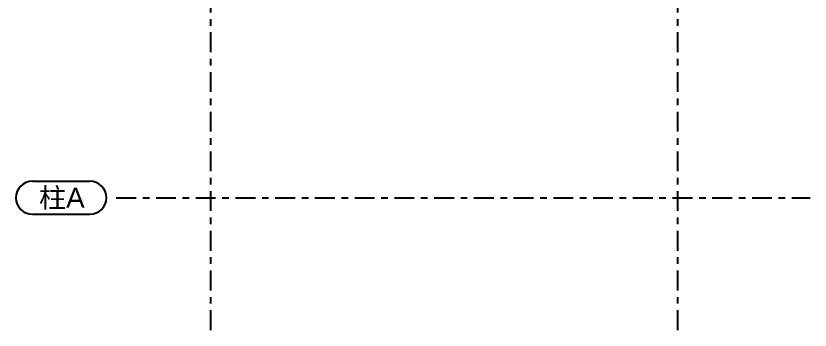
# Model space of a CAD drawing. Extents: x -29293 to 30124, y -19360 to 22650.
# Drawn here: x 11796 to 23789, y 1892 to 6641 of the extents above; entities that cross this region are included whole.
import ezdxf

# ---------------------------------------------------------------- set-up
doc = ezdxf.new("R2010")
doc.units = 0
doc.linetypes.add('XKITLINE00', pattern=[0])
doc.linetypes.add('XKITLINE03', pattern=[6, 3, -1, 1, -1])
doc.layers.get('0').update_dxf_attribs({"linetype": 'CONTINUOUS', "lineweight": 25})
doc.layers.get('DEFPOINTS').update_dxf_attribs({"color": 3, "linetype": 'CONTINUOUS', "lineweight": 25})
doc.layers.add('01粗实线层', color=7, linetype='CONTINUOUS', lineweight=60)
doc.layers.add('grid', color=7, linetype='CONTINUOUS')
doc.styles.add('HZ', font='arial.ttf', dxfattribs={"width": 0.7})
doc.styles.add('STYLE_1', font='arial.ttf', dxfattribs={"height": 0.2})
doc.dimstyles.get("Standard").update_dxf_attribs({"dimscale": 20, "dimtxt": 3, "dimasz": 3.5, "dimexe": 2, "dimexo": 2, "dimgap": 1, "dimtad": 1, "dimdec": 0, "dimdsep": 46, "dimtxsty": 'HZ', "dimblk": 'OBLIQUE', "dimcen": 0, "dimclrd": 1, "dimclre": 1, "dimclrt": 1, "dimadec": 1, "dimazin": 2, "dimtfac": 1, "dimtdec": 0, "dimtmove": 1, "dimatfit": 0, "dimldrblk": 'OBLIQUE', "dimfxl": 0, "dimtolj": 1, "dimtzin": 0, "dimarcsym": 0})

# ---------------------------------------------------------------- blocks, each defined once
blk = doc.blocks.new('*D930')
at = {"layer": 'grid', "color": 4, "linetype": 'XKITLINE03'}
blk.add_line((1180.73, 1572.38), (1180.73, 1740.38), dxfattribs=at)
blk = doc.blocks.new('*D931')
at = {"layer": 'grid', "color": 4, "linetype": 'XKITLINE03'}
blk.add_line((1251.23, 1572.38), (1251.23, 1740.38), dxfattribs=at)
blk = doc.blocks.new('*D932')
at = {"layer": 'grid', "color": 4, "linetype": 'XKITLINE00'}
for p, q in [((1153.79, 1594.88), (1162.46, 1594.88)), ((1153.79, 1589.88), (1162.46, 1589.88))]:
    blk.add_line(p, q, dxfattribs=at)
at = {"layer": 'grid', "color": 4, "linetype": 'XKITLINE03'}
blk.add_line((1166.46, 1592.38), (1271.23, 1592.38), dxfattribs=at)
at = {"layer": 'grid', "color": 4, "linetype": 'XKITLINE00'}
for centre, start, end in [((1153.79, 1592.38), 90, -90), ((1162.46, 1592.38), -90, 90)]:
    blk.add_arc(centre, 2.5, start, end, dxfattribs=at)
at = {"layer": 'grid', "color": 4, "style": 'STYLE_1'}
blk.add_text('柱A', height=3, dxfattribs=at).set_placement((1154.79, 1590.88))
blk = doc.blocks.new('_Oblique')
at = {"color": 0, "linetype": 'ByBlock', "lineweight": -2}
blk.add_line((-0.5, -0.5), (0.5, 0.5), dxfattribs=at)
blk = doc.blocks.new('*D1488')
at = {"layer": '01粗实线层', "color": 1, "lineweight": -2}
for start, end in [(90, 99), (79.6343, 90), (99, 109.3657)]:
    blk.add_arc((21789, 10292), 2325, start, end, dxfattribs=at)
at = {"layer": 'DEFPOINTS', "color": 0}
for p in [(21789, 18692), (21023, 15132), (21546, 12604), (21789, 10292), (21789, 1892)]:
    blk.add_point(p, dxfattribs=at)
at = {"layer": '01粗实线层', "color": 1, "lineweight": -2, "xscale": 420, "yscale": 420, "zscale": 420}
for p, rotation in [((21426, 12588), 9.000007317431102), ((21789, 12617), 180)]:
    blk.add_blockref('_Oblique', p, dxfattribs=dict(at, rotation=rotation))
at = {"layer": '01粗实线层', "color": 1, "insert": (21619, 13037), "char_height": 360, "attachment_point": 5, "style": 'HZ'}
blk.add_mtext('\\A1;9°', dxfattribs=at)

msp = doc.modelspace()

# ---------------------------------------------------------------- block references
at = {"layer": 'grid', "xscale": 100, "yscale": 100, "zscale": 100}
for name in ['*D930', '*D931', '*D932']:
    msp.add_blockref(name, (-103333.8, -155345.7), dxfattribs=at)

# ---------------------------------------------------------------- dimensions: what is measured, and where the dimension line sits
at = {"layer": '01粗实线层'}
dim = msp.add_angular_dim_2l(base=(21546.2, 12603.9), line1=((21789.2, 1892), (21789.2, 18692)), line2=((21789.2, 10292), (21022.6, 15131.6)), dimstyle='Standard', override={"dimscale": 120, "dimfxl": 3, "dimarcsym": 2}, dxfattribs=at)
dim.commit()
dim.dimension.update_dxf_attribs({"geometry": '*D1488', "text_midpoint": (21619.4, 13037), "dimtype": 162})

doc.saveas('drawing.dxf')
